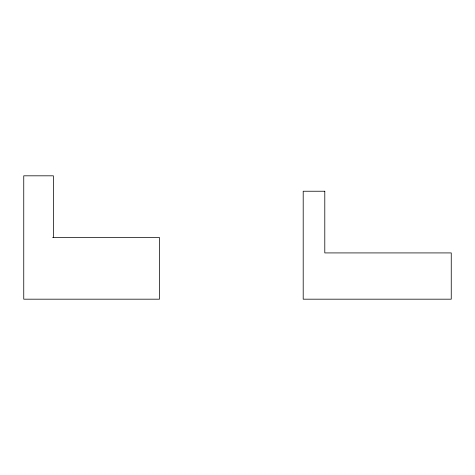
<?xml version="1.0" encoding="UTF-8"?>
<svg xmlns="http://www.w3.org/2000/svg" width="475" height="475" viewBox="0 0 475 475"><rect width="100%" height="100%" fill="white"/><g stroke="black" fill="none" stroke-linecap="round" stroke-linejoin="round"><path stroke-width="0.71" d="M52.618 237.5L159.463 237.5L159.463 299.185L23.75 299.185L23.75 175.815L53.36 175.815L53.36 237.5M324.793 191.235L303.198 191.235L303.198 299.185L451.25 299.185L451.25 252.92L324.793 252.92L324.793 191.235"/></g></svg>
